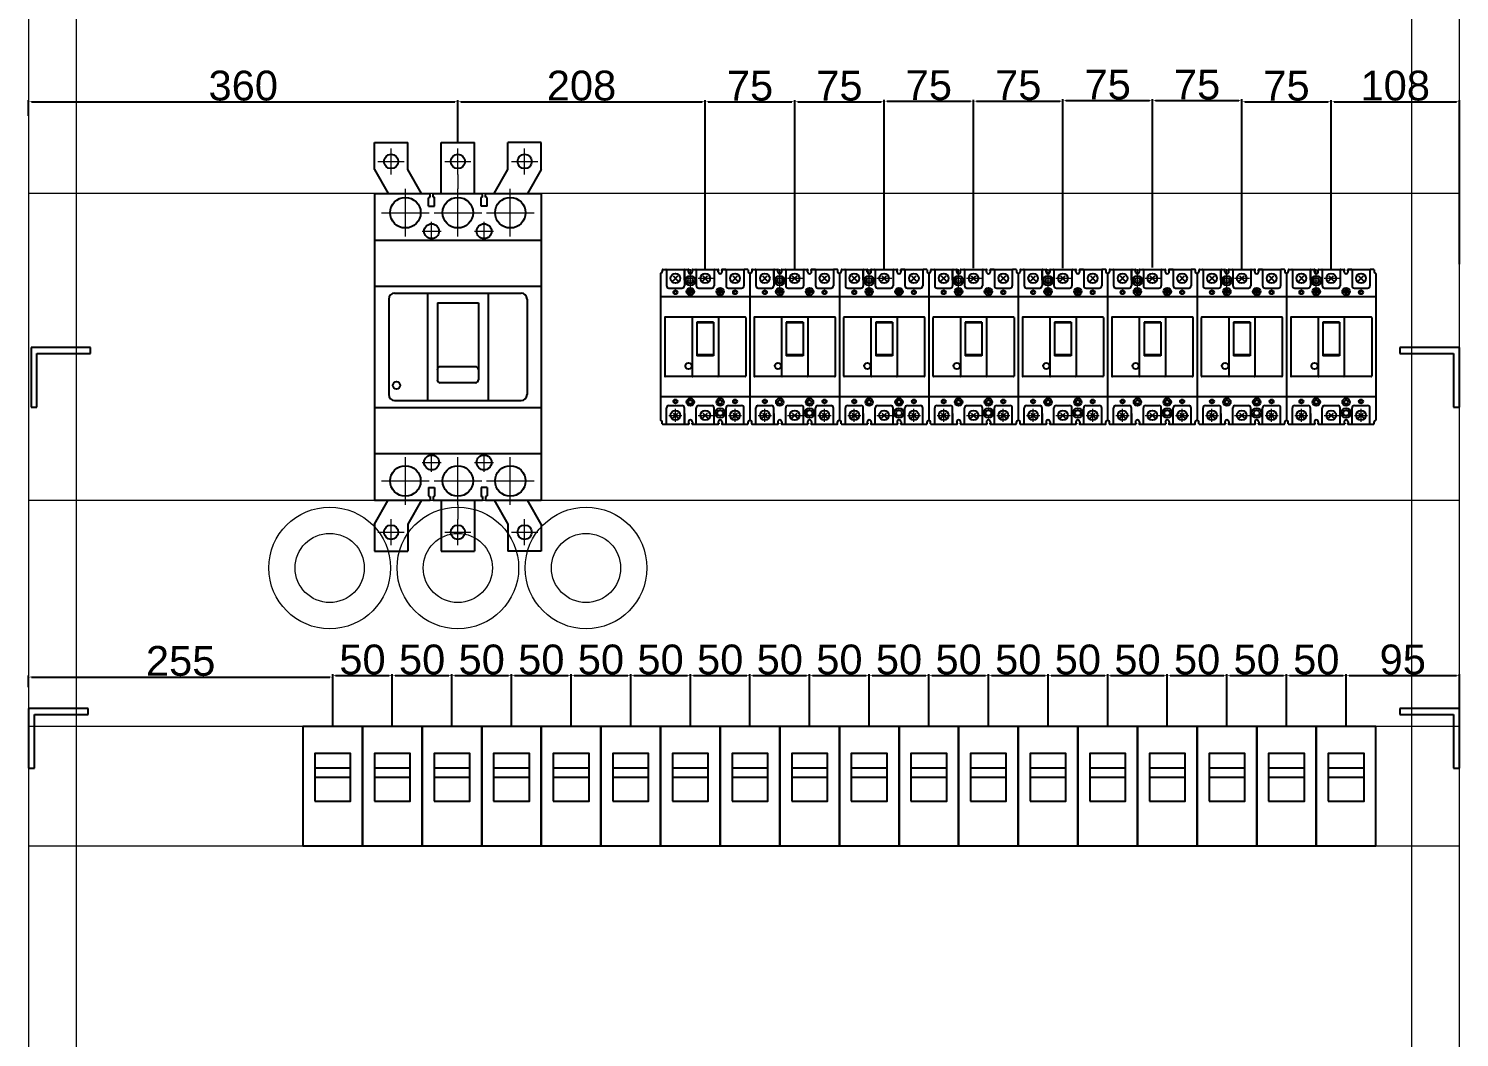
# Model space of a CAD drawing. Header units: millimetres. Extents: x -15161 to 10473752, y -72817 to 33960.
# Drawn here: x 76863 to 78063, y -70476 to -69629 of the extents above; entities that cross this region are included whole.
import ezdxf

# ---------------------------------------------------------------- set-up
doc = ezdxf.new("R2010")
doc.units = ezdxf.units.MM
doc.layers.add('1', color=7, linetype='Continuous', lineweight=9)
doc.styles.get("Standard").update_dxf_attribs({"font": 'arial.ttf'})
doc.dimstyles.new('ISO-25', dxfattribs={"dimtxt": 25, "dimasz": 2.5, "dimexe": 1.25, "dimexo": 0.625, "dimtad": 1, "dimdec": 0, "dimtxsty": 'Standard', "dimcen": 2.5, "dimadec": 0, "dimazin": 0, "dimtfac": 1, "dimtdec": 0, "dimtmove": 0, "dimatfit": 3, "dimfxl": 1, "dimarcsym": 0})

# ---------------------------------------------------------------- blocks, each defined once
blk = doc.blocks.new('3P 300A')
for p, q in [((-70, 43), (-42, 43)), ((-70, 20.2), (-70, 43)), ((-42, 20.2), (-42, 43)), ((-14, 0), (-14, 43)), ((-14, 43), (14, 43)), ((14, 0), (14, 43)), ((70, 43), (42, 43)), ((42, 20.2), (42, 43)), ((70, 20.2), (70, 43)), ((-70, 20.2), (-58.4, 0)), ((-30.4, 0), (-42, 20.2)), ((30.4, 0), (42, 20.2)), ((70, 20.2), (58.4, 0)), ((-70, 0), (-23.2, 0)), ((-70, 0), (-70, -257)), ((-23.2, -3), (-23.2, 0)), ((-20.8, 0), (20.8, 0)), ((-20.8, -3), (-20.8, 0)), ((20.8, -3), (20.8, 0)), ((23.2, 0), (70, 0)), ((23.2, -3), (23.2, 0)), ((70, 0), (70, -257)), ((-24.5, -10.5), (-24.5, -3.5)), ((-24.5, -10.5), (-19.5, -10.5)), ((-24, -3), (-23.2, -3)), ((-20.8, -3), (-20, -3)), ((-19.5, -10.5), (-19.5, -3.5)), ((19.5, -10.5), (19.5, -3.5)), ((24.5, -10.5), (19.5, -10.5)), ((20.8, -3), (20, -3)), ((24, -3), (23.2, -3)), ((24.5, -10.5), (24.5, -3.5)), ((-70, -39), (70, -39)), ((-70, -77.5), (70, -77.5)), ((-53, -83.5), (53, -83.5)), ((-25.5, -83.5), (-25.5, -173.5)), ((25.5, -83.5), (25.5, -173.5)), ((-58, -88.5), (-58, -168.5)), ((-17.2, -91.7), (-17.2, -147.7)), ((-17.2, -91.7), (17.2, -91.7)), ((17.2, -91.7), (17.2, -147.7)), ((58, -88.5), (58, -168.5)), ((-17.2, -147.7), (-17.2, -156.1)), ((14.8, -145.2), (-14.8, -145.2)), ((17.2, -147.7), (17.2, -156.1)), ((14.8, -158.6), (-14.8, -158.6)), ((-70, -179.5), (70, -179.5)), ((-53, -173.5), (53, -173.5)), ((-70, -218), (70, -218)), ((-24.5, -246.5), (-24.5, -253.5)), ((-24.5, -246.5), (-19.5, -246.5)), ((-19.5, -246.5), (-19.5, -253.5)), ((24.5, -246.5), (19.5, -246.5)), ((19.5, -246.5), (19.5, -253.5)), ((24.5, -246.5), (24.5, -253.5)), ((-70, -257), (-23.2, -257)), ((-70, -277.2), (-58.4, -257)), ((-30.4, -257), (-42, -277.2)), ((-24, -254), (-23.2, -254)), ((-23.2, -254), (-23.2, -257)), ((-20.8, -254), (-20, -254)), ((-20.8, -254), (-20.8, -257)), ((-20.8, -257), (20.8, -257)), ((-14, -257), (-14, -300)), ((14, -257), (14, -300)), ((20.8, -254), (20, -254)), ((20.8, -254), (20.8, -257)), ((24, -254), (23.2, -254)), ((23.2, -254), (23.2, -257)), ((23.2, -257), (70, -257)), ((30.4, -257), (42, -277.2)), ((70, -277.2), (58.4, -257)), ((-70, -277.2), (-70, -300)), ((-42, -277.2), (-42, -300)), ((42, -277.2), (42, -300)), ((70, -277.2), (70, -300)), ((-70, -300), (-42, -300)), ((-14, -300), (14, -300)), ((70, -300), (42, -300))]:
    blk.add_line(p, q)
for centre, radius in [((-56, 27), 6), ((0, 27), 6), ((56, 27), 6), ((-44, -16), 12.8), ((0, -16), 12.8), ((44, -16), 12.8), ((-22, -31.5), 6.25), ((22, -31.5), 6.25), ((-51.5, -160.8), 3.1), ((-22, -225.5), 6.25), ((22, -225.5), 6.25), ((-44, -241), 12.8), ((0, -241), 12.8), ((44, -241), 12.8), ((-56, -284), 6), ((0, -284), 6), ((56, -284), 6)]:
    blk.add_circle(centre, radius)
for centre, radius, start, end in [((-24, -3.5), 0.5, 90, 180), ((-20, -3.5), 0.5, 0, 90), ((20, -3.5), 0.5, 90, 180), ((24, -3.5), 0.5, 0, 90), ((-53, -88.5), 5, 90, 180), ((53, -88.5), 5, 0, 90), ((-14.8, -147.7), 2.5, 90, 180), ((14.8, -147.7), 2.5, 0, 90), ((-14.8, -156.1), 2.5, 180, 270), ((14.8, -156.1), 2.5, 270, 0), ((-53, -168.5), 5, 180, 270), ((53, -168.5), 5, 270, 0), ((-24, -253.5), 0.5, 180, 270), ((-20, -253.5), 0.5, 270, 0), ((20, -253.5), 0.5, 180, 270), ((24, -253.5), 0.5, 270, 0)]:
    blk.add_arc(centre, radius, start, end)
at = {"layer": '1'}
for p, q in [((-56, 16), (-56, 38)), ((0, 16), (0, 38)), ((56, 16), (56, 38)), ((-67, 27), (-45, 27)), ((-11, 27), (11, 27)), ((0, 23), (0, 31)), ((45, 27), (67, 27)), ((0, 16), (0, 4)), ((-44, -36), (-44, 4)), ((0, -36), (0, 4)), ((44, -36), (44, 4)), ((-64, -16), (-24, -16)), ((-22, -39.4), (-22, -23.6)), ((-20, -16), (20, -16)), ((22, -39.4), (22, -23.6)), ((24, -16), (64, -16)), ((-29.9, -31.5), (-14.1, -31.5)), ((14.1, -31.5), (29.9, -31.5)), ((-44, -261), (-44, -221)), ((-29.9, -225.5), (-14.1, -225.5)), ((-22, -233.4), (-22, -217.6)), ((0, -261), (0, -221)), ((14.1, -225.5), (29.9, -225.5)), ((22, -233.4), (22, -217.6)), ((44, -261), (44, -221)), ((-64, -241), (-24, -241)), ((-20, -241), (20, -241)), ((24, -241), (64, -241)), ((0, -261), (0, -273)), ((-56, -295), (-56, -273)), ((0, -295), (0, -273)), ((56, -295), (56, -273)), ((-67, -284), (-45, -284)), ((-11, -284), (11, -284)), ((45, -284), (67, -284))]:
    blk.add_line(p, q, dxfattribs=at)
blk = doc.blocks.new('L')
at = {"color": 0, "linetype": 'ByBlock'}
for p, q in [((50, 0), (0, 0)), ((0, 0), (0, -5)), ((5, 0), (0, 0)), ((0, 0), (0, -50)), ((50, -5), (50, 0)), ((5, -5), (50, -5)), ((5, -50), (5, -5)), ((0, -50), (5, -50))]:
    blk.add_line(p, q, dxfattribs=at)
blk = doc.blocks.new('3P100SN')
for p, q in [((-37.8, 3.6), (-37.8, -118.6)), ((-36.3, 7), (-36.3, 5.5)), ((-35.8, 7.5), (-33.3, 7.5)), ((-33.3, 7.5), (-14.5, 7.5)), ((-32.8, 7), (-32.8, -6.2)), ((-27.3, 2), (-23.3, -2)), ((-27.3, -2), (-23.3, 2)), ((-17.8, 7), (-17.8, -6.2)), ((-17.8, -1.5), (-17.8, 7)), ((-17.3, 7.5), (-14.5, 7.5)), ((-14.4, 5.4), (-14.4, 6.4)), ((-14.4, 6.4), (-14, 6.4)), ((-14, 6.4), (-14, 7)), ((-11.5, 6.4), (-11.5, 7)), ((-11.5, 6.4), (-11.1, 6.4)), ((-11.1, 5.4), (-11.1, 6.4)), ((-11, 7.5), (-8.3, 7.5)), ((-11, 7.5), (10.5, 7.5)), ((-7.8, 7), (-7.8, -6.2)), ((-2.3, -2), (1.7, 2)), ((-2.3, 2), (1.7, -2)), ((7.2, 7), (7.2, -6.2)), ((7.7, 7.5), (10.5, 7.5)), ((10.6, 6.4), (11, 6.4)), ((10.6, 5.4), (10.6, 6.4)), ((11, 6.4), (11, 7)), ((13.5, 6.4), (13.5, 7)), ((13.5, 6.4), (13.9, 6.4)), ((13.9, 5.4), (13.9, 6.4)), ((16.7, 7.5), (14, 7.5)), ((14, 7.5), (32.7, 7.5)), ((17.2, 7), (17.2, -6.2)), ((22.7, -2), (26.7, 2)), ((22.7, 2), (26.7, -2)), ((32.2, 7), (32.2, -6.2)), ((35.2, 7.5), (32.7, 7.5)), ((35.7, 7), (35.7, 5.5)), ((37.2, 3.6), (37.2, -118.6)), ((-30.8, -8.2), (-19.8, -8.2)), ((-5.8, -8.2), (5.2, -8.2)), ((19.2, -8.2), (30.2, -8.2)), ((37.2, -15.5), (-37.8, -15.5)), ((-34.3, -33), (-34.3, -82)), ((33.2, -32.5), (-33.8, -32.5)), ((-11.3, -33), (-11.3, -82)), ((10.7, -33), (10.7, -82)), ((33.7, -33), (33.7, -82)), ((-7.3, -36.9), (-7.3, -65)), ((6.7, -36.9), (-7.3, -36.9)), ((6.7, -37.5), (-7.3, -37.5)), ((6.7, -36.9), (6.7, -65)), ((6.7, -64.2), (-7.3, -64.2)), ((6.7, -65), (-7.3, -65)), ((33.2, -82.5), (-33.8, -82.5)), ((37.2, -99.5), (-37.8, -99.5)), ((-30.8, -106.8), (-19.8, -106.8)), ((-5.8, -106.8), (5.2, -106.8)), ((19.2, -106.8), (30.2, -106.8)), ((-32.8, -122), (-32.8, -108.8)), ((-27.3, -113), (-23.3, -117)), ((-27.3, -117), (-23.3, -113)), ((-17.8, -122), (-17.8, -108.8)), ((-17.8, -113.5), (-17.8, -122)), ((-7.8, -122), (-7.8, -108.8)), ((-2.3, -117), (1.7, -113)), ((-2.3, -113), (1.7, -117)), ((7.2, -122), (7.2, -108.8)), ((17.2, -122), (17.2, -108.8)), ((22.7, -113), (26.7, -117)), ((22.7, -117), (26.7, -113)), ((32.2, -122), (32.2, -108.8)), ((-36.3, -122), (-36.3, -120.5)), ((-35.8, -122.5), (-33.3, -122.5)), ((-33.3, -122.5), (-14.5, -122.5)), ((-17.3, -122.5), (-14.5, -122.5)), ((-14.4, -120.4), (-14.4, -121.4)), ((-14.4, -121.4), (-14, -121.4)), ((-14, -121.4), (-14, -122)), ((-11.5, -121.4), (-11.5, -122)), ((-11.5, -121.4), (-11.1, -121.4)), ((-11.1, -120.4), (-11.1, -121.4)), ((-11, -122.5), (-8.3, -122.5)), ((-11, -122.5), (10.5, -122.5)), ((7.7, -122.5), (10.5, -122.5)), ((10.6, -120.4), (10.6, -121.4)), ((10.6, -121.4), (11, -121.4)), ((11, -121.4), (11, -122)), ((13.5, -121.4), (13.9, -121.4)), ((13.5, -121.4), (13.5, -122)), ((13.9, -120.4), (13.9, -121.4)), ((14, -122.5), (16.7, -122.5)), ((14, -122.5), (32.2, -122.5)), ((32.7, -122.5), (35.2, -122.5)), ((35.7, -122), (35.7, -120.5))]:
    blk.add_line(p, q)
for centre, radius in [((-25.3, 0), 4.06), ((-12.8, -2), 4), ((-12.8, -2), 2.4), ((-0.3, 0), 4.06), ((24.7, 0), 4.06), ((-25.3, -11.7), 1.7), ((-25.3, -11.7), 1.2), ((-12.8, -11.2), 3.15), ((-12.8, -11.2), 1.6), ((12.2, -11.2), 3.15), ((12.2, -11.2), 1.6), ((24.7, -11.7), 1.7), ((24.7, -11.7), 1.2), ((-14.3, -73.5), 2.65), ((-25.3, -103.3), 1.7), ((-25.3, -103.3), 1.2), ((-12.8, -103.8), 3.15), ((-12.8, -103.8), 1.6), ((12.2, -103.8), 3.15), ((12.2, -103.8), 1.6), ((24.7, -103.3), 1.7), ((24.7, -103.3), 1.2), ((-25.3, -115), 4.06), ((-0.3, -115), 4.06), ((12.2, -113), 4), ((12.2, -113), 2.4), ((24.7, -115), 4.06)]:
    blk.add_circle(centre, radius)
for centre, radius, start, end in [((-37.3, 3.6), 0.5, 104.4775, 180), ((-37.8, 5.5), 1.5, 284.4775, 0), ((-35.8, 7), 0.5, 90, 180), ((-33.3, 7), 0.5, 0, 90), ((-17.3, 7), 0.5, 90, 180), ((-14.5, 7), 0.5, 0, 90), ((-12.8, 5.4), 1.65, 180, 0), ((-11, 7), 0.5, 90, 180), ((-8.3, 7), 0.5, 0, 90), ((7.7, 7), 0.5, 90, 180), ((10.5, 7), 0.5, 0, 90), ((12.2, 5.4), 1.65, 180, 0), ((14, 7), 0.5, 90, 180), ((16.7, 7), 0.5, 0, 90), ((32.7, 7), 0.5, 90, 180), ((35.2, 7), 0.5, 0, 90), ((37.2, 5.5), 1.5, 180, 255.5225), ((36.7, 3.6), 0.5, 0, 75.5225), ((-30.8, -6.2), 2, 180, 270), ((-19.8, -6.2), 2, 270, 0), ((-5.8, -6.2), 2, 180, 270), ((5.2, -6.2), 2, 270, 0), ((19.2, -6.2), 2, 180, 270), ((30.2, -6.2), 2, 270, 0), ((-33.8, -33), 0.5, 90, 180), ((-10.8, -33), 0.5, 90, 180), ((10.2, -33), 0.5, 0, 90), ((33.2, -33), 0.5, 0, 90), ((-33.8, -82), 0.5, 180, 270), ((-10.8, -82), 0.5, 180, 270), ((10.2, -82), 0.5, 270, 0), ((33.2, -82), 0.5, 270, 0), ((-30.8, -108.8), 2, 90, 180), ((-19.8, -108.8), 2, 0, 90), ((-5.8, -108.8), 2, 90, 180), ((5.2, -108.8), 2, 0, 90), ((19.2, -108.8), 2, 90, 180), ((30.2, -108.8), 2, 0, 90), ((-37.3, -118.6), 0.5, 180, 255.5225), ((-37.8, -120.5), 1.5, 0, 75.5225), ((-12.8, -120.4), 1.65, 0, 180), ((12.2, -120.4), 1.65, 0, 180), ((37.2, -120.5), 1.5, 104.4775, 180), ((36.7, -118.6), 0.5, 284.4775, 0), ((-35.8, -122), 0.5, 180, 270), ((-33.3, -122), 0.5, 270, 0), ((-17.3, -122), 0.5, 180, 270), ((-14.5, -122), 0.5, 270, 0), ((-11, -122), 0.5, 180, 270), ((-8.3, -122), 0.5, 270, 0), ((7.7, -122), 0.5, 180, 270), ((10.5, -122), 0.5, 270, 0), ((14, -122), 0.5, 180, 270), ((16.7, -122), 0.5, 270, 0), ((32.7, -122), 0.5, 180, 270), ((35.2, -122), 0.5, 270, 0)]:
    blk.add_arc(centre, radius, start, end)
at = {"layer": '1'}
for p, q in [((-12.8, -15.1), (-12.8, 7.7)), ((-6.3, 0), (6.3, 0)), ((-16.8, -2), (-8.8, -2)), ((-16.8, -11.2), (-8.8, -11.2)), ((8.2, -11.2), (16.2, -11.2)), ((-30.8, -115), (-19.8, -115)), ((-25.3, -120.5), (-25.3, -109.5)), ((-6.3, -115), (6.3, -115)), ((19.2, -115), (30.2, -115)), ((24.7, -120.5), (24.7, -109.5))]:
    blk.add_line(p, q, dxfattribs=at)
blk = doc.blocks.new('BH2P')
at = {"color": 0, "linetype": 'ByBlock'}
for points in [[(-25, -100), (25, -100), (25, 0), (-25, 0)], [(-15, -62.5), (15, -62.5), (15, -22.5), (-15, -22.5)], [(-15, -42.5), (15, -42.5), (15, -35), (-15, -35)]]:
    blk.add_lwpolyline(points, close=True, dxfattribs=at)
blk = doc.blocks.new('*D1051')
at = {"color": 0, "linetype": 'ByBlock', "lineweight": -2, "transparency": 16777216}
for p, q in [((76862.7, -69702.7), (76862.7, -69689.6)), ((76865.2, -69690.8), (77220.2, -69690.8)), ((77222.7, -69724.3), (77222.7, -69689.6))]:
    blk.add_line(p, q, dxfattribs=at)
at = {"color": 0, "linetype": 'ByBlock', "transparency": 16777216}
for points in [[(76865.2, -69690.4), (76865.2, -69691.2), (76862.7, -69690.8)], [(77220.2, -69690.4), (77220.2, -69691.2), (77222.7, -69690.8)]]:
    blk.add_solid(points, dxfattribs=at)
at = {"layer": 'Defpoints', "color": 0, "linetype": 'ByBlock', "transparency": 16777216}
for p in [(77222.7, -69690.8), (76862.7, -69703.3), (77222.7, -69724.9)]:
    blk.add_point(p, dxfattribs=at)
at = {"color": 0, "linetype": 'ByBlock', "lineweight": 9, "transparency": 16777216, "insert": (77042.7, -69677.4), "char_height": 25, "attachment_point": 5}
blk.add_mtext('360', dxfattribs=at)
blk = doc.blocks.new('*D1052')
at = {"color": 0, "linetype": 'ByBlock', "lineweight": -2, "transparency": 16777216}
for p, q in [((77222.7, -69724.3), (77222.7, -69689.6)), ((77225.2, -69690.8), (77427.7, -69690.8)), ((77430.2, -69830.8), (77430.2, -69689.6))]:
    blk.add_line(p, q, dxfattribs=at)
at = {"color": 0, "linetype": 'ByBlock', "transparency": 16777216}
for points in [[(77225.2, -69690.4), (77225.2, -69691.2), (77222.7, -69690.8)], [(77427.7, -69690.4), (77427.7, -69691.2), (77430.2, -69690.8)]]:
    blk.add_solid(points, dxfattribs=at)
at = {"layer": 'Defpoints', "color": 0, "linetype": 'ByBlock', "transparency": 16777216}
for p in [(77430.2, -69690.8), (77222.7, -69724.9), (77430.2, -69831.4)]:
    blk.add_point(p, dxfattribs=at)
at = {"color": 0, "linetype": 'ByBlock', "lineweight": 9, "transparency": 16777216, "insert": (77326.4, -69677.4), "char_height": 25, "attachment_point": 5}
blk.add_mtext('208', dxfattribs=at)
blk = doc.blocks.new('*D1053')
at = {"color": 0, "linetype": 'ByBlock', "lineweight": -2, "transparency": 16777216}
for p, q in [((77430.2, -69830.8), (77430.2, -69689.6)), ((77432.7, -69690.8), (77502.7, -69690.8)), ((77505.2, -69830.8), (77505.2, -69689.6))]:
    blk.add_line(p, q, dxfattribs=at)
at = {"color": 0, "linetype": 'ByBlock', "transparency": 16777216}
for points in [[(77432.7, -69690.4), (77432.7, -69691.2), (77430.2, -69690.8)], [(77502.7, -69690.4), (77502.7, -69691.2), (77505.2, -69690.8)]]:
    blk.add_solid(points, dxfattribs=at)
at = {"layer": 'Defpoints', "color": 0, "linetype": 'ByBlock', "transparency": 16777216}
for p in [(77505.2, -69690.8), (77430.2, -69831.4), (77505.2, -69831.4)]:
    blk.add_point(p, dxfattribs=at)
at = {"color": 0, "linetype": 'ByBlock', "lineweight": 9, "transparency": 16777216, "insert": (77467.7, -69677.5), "char_height": 25, "attachment_point": 5}
blk.add_mtext('75', dxfattribs=at)
blk = doc.blocks.new('*D1054')
at = {"color": 0, "linetype": 'ByBlock', "lineweight": -2, "transparency": 16777216}
for p, q in [((77505.2, -69795.2), (77505.2, -69689.6)), ((77507.7, -69690.8), (77577.7, -69690.8)), ((77580.2, -69830.8), (77580.2, -69689.6))]:
    blk.add_line(p, q, dxfattribs=at)
at = {"color": 0, "linetype": 'ByBlock', "transparency": 16777216}
for points in [[(77507.7, -69690.4), (77507.7, -69691.2), (77505.2, -69690.8)], [(77577.7, -69690.4), (77577.7, -69691.2), (77580.2, -69690.8)]]:
    blk.add_solid(points, dxfattribs=at)
at = {"layer": 'Defpoints', "color": 0, "linetype": 'ByBlock', "transparency": 16777216}
for p in [(77580.2, -69690.8), (77505.2, -69795.8), (77580.2, -69831.4)]:
    blk.add_point(p, dxfattribs=at)
at = {"color": 0, "linetype": 'ByBlock', "lineweight": 9, "transparency": 16777216, "insert": (77542.7, -69677.5), "char_height": 25, "attachment_point": 5}
blk.add_mtext('75', dxfattribs=at)
blk = doc.blocks.new('*D969')
at = {"color": 0, "linetype": 'ByBlock', "lineweight": -2, "transparency": 16777216}
for p, q in [((77580.2, -69830.3), (77580.2, -69689.1)), ((77582.7, -69690.3), (77652.7, -69690.3)), ((77655.2, -69830.3), (77655.2, -69689.1))]:
    blk.add_line(p, q, dxfattribs=at)
at = {"color": 0, "linetype": 'ByBlock', "transparency": 16777216}
for points in [[(77582.7, -69689.9), (77582.7, -69690.7), (77580.2, -69690.3)], [(77652.7, -69689.9), (77652.7, -69690.7), (77655.2, -69690.3)]]:
    blk.add_solid(points, dxfattribs=at)
at = {"layer": 'Defpoints', "color": 0, "linetype": 'ByBlock', "transparency": 16777216}
for p in [(77655.2, -69690.3), (77580.2, -69830.9), (77655.2, -69830.9)]:
    blk.add_point(p, dxfattribs=at)
at = {"color": 0, "linetype": 'ByBlock', "lineweight": 9, "transparency": 16777216, "insert": (77617.7, -69677), "char_height": 25, "attachment_point": 5}
blk.add_mtext('75', dxfattribs=at)
blk = doc.blocks.new('*D970')
at = {"color": 0, "linetype": 'ByBlock', "lineweight": -2, "transparency": 16777216}
for p, q in [((77655.2, -69794.7), (77655.2, -69689.1)), ((77657.7, -69690.3), (77727.7, -69690.3)), ((77730.2, -69830.3), (77730.2, -69689.1))]:
    blk.add_line(p, q, dxfattribs=at)
at = {"color": 0, "linetype": 'ByBlock', "transparency": 16777216}
for points in [[(77657.7, -69689.9), (77657.7, -69690.7), (77655.2, -69690.3)], [(77727.7, -69689.9), (77727.7, -69690.7), (77730.2, -69690.3)]]:
    blk.add_solid(points, dxfattribs=at)
at = {"layer": 'Defpoints', "color": 0, "linetype": 'ByBlock', "transparency": 16777216}
for p in [(77730.2, -69690.3), (77655.2, -69795.3), (77730.2, -69830.9)]:
    blk.add_point(p, dxfattribs=at)
at = {"color": 0, "linetype": 'ByBlock', "lineweight": 9, "transparency": 16777216, "insert": (77692.7, -69677), "char_height": 25, "attachment_point": 5}
blk.add_mtext('75', dxfattribs=at)
blk = doc.blocks.new('*D971')
at = {"color": 0, "linetype": 'ByBlock', "lineweight": -2, "transparency": 16777216}
for p, q in [((77730.2, -69829.8), (77730.2, -69688.6)), ((77732.7, -69689.8), (77802.7, -69689.8)), ((77805.2, -69829.8), (77805.2, -69688.6))]:
    blk.add_line(p, q, dxfattribs=at)
at = {"color": 0, "linetype": 'ByBlock', "transparency": 16777216}
for points in [[(77732.7, -69689.4), (77732.7, -69690.2), (77730.2, -69689.8)], [(77802.7, -69689.4), (77802.7, -69690.2), (77805.2, -69689.8)]]:
    blk.add_solid(points, dxfattribs=at)
at = {"layer": 'Defpoints', "color": 0, "linetype": 'ByBlock', "transparency": 16777216}
for p in [(77805.2, -69689.8), (77730.2, -69830.4), (77805.2, -69830.4)]:
    blk.add_point(p, dxfattribs=at)
at = {"color": 0, "linetype": 'ByBlock', "lineweight": 9, "transparency": 16777216, "insert": (77767.7, -69676.5), "char_height": 25, "attachment_point": 5}
blk.add_mtext('75', dxfattribs=at)
blk = doc.blocks.new('*D972')
at = {"color": 0, "linetype": 'ByBlock', "lineweight": -2, "transparency": 16777216}
for p, q in [((77805.2, -69794.2), (77805.2, -69688.6)), ((77807.7, -69689.8), (77877.7, -69689.8)), ((77880.2, -69829.8), (77880.2, -69688.6))]:
    blk.add_line(p, q, dxfattribs=at)
at = {"color": 0, "linetype": 'ByBlock', "transparency": 16777216}
for points in [[(77807.7, -69689.4), (77807.7, -69690.2), (77805.2, -69689.8)], [(77877.7, -69689.4), (77877.7, -69690.2), (77880.2, -69689.8)]]:
    blk.add_solid(points, dxfattribs=at)
at = {"layer": 'Defpoints', "color": 0, "linetype": 'ByBlock', "transparency": 16777216}
for p in [(77880.2, -69689.8), (77805.2, -69794.8), (77880.2, -69830.4)]:
    blk.add_point(p, dxfattribs=at)
at = {"color": 0, "linetype": 'ByBlock', "lineweight": 9, "transparency": 16777216, "insert": (77842.7, -69676.5), "char_height": 25, "attachment_point": 5}
blk.add_mtext('75', dxfattribs=at)
blk = doc.blocks.new('*D973')
at = {"color": 0, "linetype": 'ByBlock', "lineweight": -2, "transparency": 16777216}
for p, q in [((77880.2, -69830.8), (77880.2, -69689.6)), ((77882.7, -69690.8), (77952.7, -69690.8)), ((77955.2, -69830.8), (77955.2, -69689.6))]:
    blk.add_line(p, q, dxfattribs=at)
at = {"color": 0, "linetype": 'ByBlock', "transparency": 16777216}
for points in [[(77882.7, -69690.4), (77882.7, -69691.2), (77880.2, -69690.8)], [(77952.7, -69690.4), (77952.7, -69691.2), (77955.2, -69690.8)]]:
    blk.add_solid(points, dxfattribs=at)
at = {"layer": 'Defpoints', "color": 0, "linetype": 'ByBlock', "transparency": 16777216}
for p in [(77955.2, -69690.8), (77880.2, -69831.4), (77955.2, -69831.4)]:
    blk.add_point(p, dxfattribs=at)
at = {"color": 0, "linetype": 'ByBlock', "lineweight": 9, "transparency": 16777216, "insert": (77917.7, -69677.5), "char_height": 25, "attachment_point": 5}
blk.add_mtext('75', dxfattribs=at)
blk = doc.blocks.new('*D974')
at = {"color": 0, "linetype": 'ByBlock', "lineweight": -2, "transparency": 16777216}
for p, q in [((77955.2, -69795.2), (77955.2, -69689.6)), ((77957.7, -69690.8), (78060.2, -69690.8)), ((78062.7, -69826.9), (78062.7, -69689.6))]:
    blk.add_line(p, q, dxfattribs=at)
at = {"color": 0, "linetype": 'ByBlock', "transparency": 16777216}
for points in [[(77957.7, -69690.4), (77957.7, -69691.2), (77955.2, -69690.8)], [(78060.2, -69690.4), (78060.2, -69691.2), (78062.7, -69690.8)]]:
    blk.add_solid(points, dxfattribs=at)
at = {"layer": 'Defpoints', "color": 0, "linetype": 'ByBlock', "transparency": 16777216}
for p in [(78062.7, -69690.8), (77955.2, -69795.8), (78062.7, -69827.5)]:
    blk.add_point(p, dxfattribs=at)
at = {"color": 0, "linetype": 'ByBlock', "lineweight": 9, "transparency": 16777216, "insert": (78008.9, -69677.4), "char_height": 25, "attachment_point": 5}
blk.add_mtext('108', dxfattribs=at)
blk = doc.blocks.new('*D1055')
at = {"color": 0, "linetype": 'ByBlock', "lineweight": -2, "transparency": 16777216}
for p, q in [((76862.7, -70181.9), (76862.7, -70172.2)), ((76865.2, -70173.4), (77115.2, -70173.4)), ((77117.7, -70214.3), (77117.7, -70172.2))]:
    blk.add_line(p, q, dxfattribs=at)
at = {"color": 0, "linetype": 'ByBlock', "transparency": 16777216}
for points in [[(76865.2, -70173), (76865.2, -70173.8), (76862.7, -70173.4)], [(77115.2, -70173), (77115.2, -70173.8), (77117.7, -70173.4)]]:
    blk.add_solid(points, dxfattribs=at)
at = {"layer": 'Defpoints', "color": 0, "linetype": 'ByBlock', "transparency": 16777216}
for p in [(77117.7, -70173.4), (76862.7, -70182.5), (77117.7, -70214.9)]:
    blk.add_point(p, dxfattribs=at)
at = {"color": 0, "linetype": 'ByBlock', "lineweight": 9, "transparency": 16777216, "insert": (76990.2, -70160), "char_height": 25, "attachment_point": 5}
blk.add_mtext('255', dxfattribs=at)
blk = doc.blocks.new('*D1056')
at = {"color": 0, "linetype": 'ByBlock', "lineweight": -2, "transparency": 16777216}
for p, q in [((77117.7, -70214.3), (77117.7, -70170.9)), ((77120.2, -70172.2), (77165.2, -70172.2)), ((77167.7, -70214.3), (77167.7, -70170.9))]:
    blk.add_line(p, q, dxfattribs=at)
at = {"color": 0, "linetype": 'ByBlock', "transparency": 16777216}
for points in [[(77120.2, -70171.8), (77120.2, -70172.6), (77117.7, -70172.2)], [(77165.2, -70171.8), (77165.2, -70172.6), (77167.7, -70172.2)]]:
    blk.add_solid(points, dxfattribs=at)
at = {"layer": 'Defpoints', "color": 0, "linetype": 'ByBlock', "transparency": 16777216}
for p in [(77167.7, -70172.2), (77117.7, -70214.9), (77167.7, -70214.9)]:
    blk.add_point(p, dxfattribs=at)
at = {"color": 0, "linetype": 'ByBlock', "lineweight": 9, "transparency": 16777216, "insert": (77142.7, -70158.8), "char_height": 25, "attachment_point": 5}
blk.add_mtext('50', dxfattribs=at)
blk = doc.blocks.new('*D1057')
at = {"color": 0, "linetype": 'ByBlock', "lineweight": -2, "transparency": 16777216}
for p, q in [((77167.7, -70192), (77167.7, -70170.9)), ((77170.2, -70172.2), (77215.2, -70172.2)), ((77217.7, -70214.3), (77217.7, -70170.9))]:
    blk.add_line(p, q, dxfattribs=at)
at = {"color": 0, "linetype": 'ByBlock', "transparency": 16777216}
for points in [[(77170.2, -70171.8), (77170.2, -70172.6), (77167.7, -70172.2)], [(77215.2, -70171.8), (77215.2, -70172.6), (77217.7, -70172.2)]]:
    blk.add_solid(points, dxfattribs=at)
at = {"layer": 'Defpoints', "color": 0, "linetype": 'ByBlock', "transparency": 16777216}
for p in [(77217.7, -70172.2), (77167.7, -70192.6), (77217.7, -70214.9)]:
    blk.add_point(p, dxfattribs=at)
at = {"color": 0, "linetype": 'ByBlock', "lineweight": 9, "transparency": 16777216, "insert": (77192.7, -70158.8), "char_height": 25, "attachment_point": 5}
blk.add_mtext('50', dxfattribs=at)
blk = doc.blocks.new('*D1058')
at = {"color": 0, "linetype": 'ByBlock', "lineweight": -2, "transparency": 16777216}
for p, q in [((77217.7, -70192), (77217.7, -70170.9)), ((77220.2, -70172.2), (77265.2, -70172.2)), ((77267.7, -70214.3), (77267.7, -70170.9))]:
    blk.add_line(p, q, dxfattribs=at)
at = {"color": 0, "linetype": 'ByBlock', "transparency": 16777216}
for points in [[(77220.2, -70171.8), (77220.2, -70172.6), (77217.7, -70172.2)], [(77265.2, -70171.8), (77265.2, -70172.6), (77267.7, -70172.2)]]:
    blk.add_solid(points, dxfattribs=at)
at = {"layer": 'Defpoints', "color": 0, "linetype": 'ByBlock', "transparency": 16777216}
for p in [(77267.7, -70172.2), (77217.7, -70192.6), (77267.7, -70214.9)]:
    blk.add_point(p, dxfattribs=at)
at = {"color": 0, "linetype": 'ByBlock', "lineweight": 9, "transparency": 16777216, "insert": (77242.7, -70158.8), "char_height": 25, "attachment_point": 5}
blk.add_mtext('50', dxfattribs=at)
blk = doc.blocks.new('*D975')
at = {"color": 0, "linetype": 'ByBlock', "lineweight": -2, "transparency": 16777216}
for p, q in [((77267.7, -70214.3), (77267.7, -70170.9)), ((77270.2, -70172.2), (77315.2, -70172.2)), ((77317.7, -70214.3), (77317.7, -70170.9))]:
    blk.add_line(p, q, dxfattribs=at)
at = {"color": 0, "linetype": 'ByBlock', "transparency": 16777216}
for points in [[(77270.2, -70171.8), (77270.2, -70172.6), (77267.7, -70172.2)], [(77315.2, -70171.8), (77315.2, -70172.6), (77317.7, -70172.2)]]:
    blk.add_solid(points, dxfattribs=at)
at = {"layer": 'Defpoints', "color": 0, "linetype": 'ByBlock', "transparency": 16777216}
for p in [(77317.7, -70172.2), (77267.7, -70214.9), (77317.7, -70214.9)]:
    blk.add_point(p, dxfattribs=at)
at = {"color": 0, "linetype": 'ByBlock', "lineweight": 9, "transparency": 16777216, "insert": (77292.7, -70158.8), "char_height": 25, "attachment_point": 5}
blk.add_mtext('50', dxfattribs=at)
blk = doc.blocks.new('*D976')
at = {"color": 0, "linetype": 'ByBlock', "lineweight": -2, "transparency": 16777216}
for p, q in [((77317.7, -70192), (77317.7, -70170.9)), ((77320.2, -70172.2), (77365.2, -70172.2)), ((77367.7, -70214.3), (77367.7, -70170.9))]:
    blk.add_line(p, q, dxfattribs=at)
at = {"color": 0, "linetype": 'ByBlock', "transparency": 16777216}
for points in [[(77320.2, -70171.8), (77320.2, -70172.6), (77317.7, -70172.2)], [(77365.2, -70171.8), (77365.2, -70172.6), (77367.7, -70172.2)]]:
    blk.add_solid(points, dxfattribs=at)
at = {"layer": 'Defpoints', "color": 0, "linetype": 'ByBlock', "transparency": 16777216}
for p in [(77367.7, -70172.2), (77317.7, -70192.6), (77367.7, -70214.9)]:
    blk.add_point(p, dxfattribs=at)
at = {"color": 0, "linetype": 'ByBlock', "lineweight": 9, "transparency": 16777216, "insert": (77342.7, -70158.8), "char_height": 25, "attachment_point": 5}
blk.add_mtext('50', dxfattribs=at)
blk = doc.blocks.new('*D977')
at = {"color": 0, "linetype": 'ByBlock', "lineweight": -2, "transparency": 16777216}
for p, q in [((77367.7, -70192), (77367.7, -70170.9)), ((77370.2, -70172.2), (77415.2, -70172.2)), ((77417.7, -70214.3), (77417.7, -70170.9))]:
    blk.add_line(p, q, dxfattribs=at)
at = {"color": 0, "linetype": 'ByBlock', "transparency": 16777216}
for points in [[(77370.2, -70171.8), (77370.2, -70172.6), (77367.7, -70172.2)], [(77415.2, -70171.8), (77415.2, -70172.6), (77417.7, -70172.2)]]:
    blk.add_solid(points, dxfattribs=at)
at = {"layer": 'Defpoints', "color": 0, "linetype": 'ByBlock', "transparency": 16777216}
for p in [(77417.7, -70172.2), (77367.7, -70192.6), (77417.7, -70214.9)]:
    blk.add_point(p, dxfattribs=at)
at = {"color": 0, "linetype": 'ByBlock', "lineweight": 9, "transparency": 16777216, "insert": (77392.7, -70158.8), "char_height": 25, "attachment_point": 5}
blk.add_mtext('50', dxfattribs=at)
blk = doc.blocks.new('*D978')
at = {"color": 0, "linetype": 'ByBlock', "lineweight": -2, "transparency": 16777216}
for p, q in [((77417.7, -70214.3), (77417.7, -70170.9)), ((77420.2, -70172.2), (77465.2, -70172.2)), ((77467.7, -70214.3), (77467.7, -70170.9))]:
    blk.add_line(p, q, dxfattribs=at)
at = {"color": 0, "linetype": 'ByBlock', "transparency": 16777216}
for points in [[(77420.2, -70171.8), (77420.2, -70172.6), (77417.7, -70172.2)], [(77465.2, -70171.8), (77465.2, -70172.6), (77467.7, -70172.2)]]:
    blk.add_solid(points, dxfattribs=at)
at = {"layer": 'Defpoints', "color": 0, "linetype": 'ByBlock', "transparency": 16777216}
for p in [(77467.7, -70172.2), (77417.7, -70214.9), (77467.7, -70214.9)]:
    blk.add_point(p, dxfattribs=at)
at = {"color": 0, "linetype": 'ByBlock', "lineweight": 9, "transparency": 16777216, "insert": (77442.7, -70158.8), "char_height": 25, "attachment_point": 5}
blk.add_mtext('50', dxfattribs=at)
blk = doc.blocks.new('*D979')
at = {"color": 0, "linetype": 'ByBlock', "lineweight": -2, "transparency": 16777216}
for p, q in [((77467.7, -70192), (77467.7, -70170.9)), ((77470.2, -70172.2), (77515.2, -70172.2)), ((77517.7, -70214.3), (77517.7, -70170.9))]:
    blk.add_line(p, q, dxfattribs=at)
at = {"color": 0, "linetype": 'ByBlock', "transparency": 16777216}
for points in [[(77470.2, -70171.8), (77470.2, -70172.6), (77467.7, -70172.2)], [(77515.2, -70171.8), (77515.2, -70172.6), (77517.7, -70172.2)]]:
    blk.add_solid(points, dxfattribs=at)
at = {"layer": 'Defpoints', "color": 0, "linetype": 'ByBlock', "transparency": 16777216}
for p in [(77517.7, -70172.2), (77467.7, -70192.6), (77517.7, -70214.9)]:
    blk.add_point(p, dxfattribs=at)
at = {"color": 0, "linetype": 'ByBlock', "lineweight": 9, "transparency": 16777216, "insert": (77492.7, -70158.8), "char_height": 25, "attachment_point": 5}
blk.add_mtext('50', dxfattribs=at)
blk = doc.blocks.new('*D980')
at = {"color": 0, "linetype": 'ByBlock', "lineweight": -2, "transparency": 16777216}
for p, q in [((77517.7, -70192), (77517.7, -70170.9)), ((77520.2, -70172.2), (77565.2, -70172.2)), ((77567.7, -70214.3), (77567.7, -70170.9))]:
    blk.add_line(p, q, dxfattribs=at)
at = {"color": 0, "linetype": 'ByBlock', "transparency": 16777216}
for points in [[(77520.2, -70171.8), (77520.2, -70172.6), (77517.7, -70172.2)], [(77565.2, -70171.8), (77565.2, -70172.6), (77567.7, -70172.2)]]:
    blk.add_solid(points, dxfattribs=at)
at = {"layer": 'Defpoints', "color": 0, "linetype": 'ByBlock', "transparency": 16777216}
for p in [(77567.7, -70172.2), (77517.7, -70192.6), (77567.7, -70214.9)]:
    blk.add_point(p, dxfattribs=at)
at = {"color": 0, "linetype": 'ByBlock', "lineweight": 9, "transparency": 16777216, "insert": (77542.7, -70158.8), "char_height": 25, "attachment_point": 5}
blk.add_mtext('50', dxfattribs=at)
blk = doc.blocks.new('*D981')
at = {"color": 0, "linetype": 'ByBlock', "lineweight": -2, "transparency": 16777216}
for p, q in [((77567.7, -70214.3), (77567.7, -70170.9)), ((77570.2, -70172.2), (77615.2, -70172.2)), ((77617.7, -70214.3), (77617.7, -70170.9))]:
    blk.add_line(p, q, dxfattribs=at)
at = {"color": 0, "linetype": 'ByBlock', "transparency": 16777216}
for points in [[(77570.2, -70171.8), (77570.2, -70172.6), (77567.7, -70172.2)], [(77615.2, -70171.8), (77615.2, -70172.6), (77617.7, -70172.2)]]:
    blk.add_solid(points, dxfattribs=at)
at = {"layer": 'Defpoints', "color": 0, "linetype": 'ByBlock', "transparency": 16777216}
for p in [(77617.7, -70172.2), (77567.7, -70214.9), (77617.7, -70214.9)]:
    blk.add_point(p, dxfattribs=at)
at = {"color": 0, "linetype": 'ByBlock', "lineweight": 9, "transparency": 16777216, "insert": (77592.7, -70158.8), "char_height": 25, "attachment_point": 5}
blk.add_mtext('50', dxfattribs=at)
blk = doc.blocks.new('*D982')
at = {"color": 0, "linetype": 'ByBlock', "lineweight": -2, "transparency": 16777216}
for p, q in [((77617.7, -70192), (77617.7, -70170.9)), ((77620.2, -70172.2), (77665.2, -70172.2)), ((77667.7, -70214.3), (77667.7, -70170.9))]:
    blk.add_line(p, q, dxfattribs=at)
at = {"color": 0, "linetype": 'ByBlock', "transparency": 16777216}
for points in [[(77620.2, -70171.8), (77620.2, -70172.6), (77617.7, -70172.2)], [(77665.2, -70171.8), (77665.2, -70172.6), (77667.7, -70172.2)]]:
    blk.add_solid(points, dxfattribs=at)
at = {"layer": 'Defpoints', "color": 0, "linetype": 'ByBlock', "transparency": 16777216}
for p in [(77667.7, -70172.2), (77617.7, -70192.6), (77667.7, -70214.9)]:
    blk.add_point(p, dxfattribs=at)
at = {"color": 0, "linetype": 'ByBlock', "lineweight": 9, "transparency": 16777216, "insert": (77642.7, -70158.8), "char_height": 25, "attachment_point": 5}
blk.add_mtext('50', dxfattribs=at)
blk = doc.blocks.new('*D983')
at = {"color": 0, "linetype": 'ByBlock', "lineweight": -2, "transparency": 16777216}
for p, q in [((77667.7, -70192), (77667.7, -70170.9)), ((77670.2, -70172.2), (77715.2, -70172.2)), ((77717.7, -70214.3), (77717.7, -70170.9))]:
    blk.add_line(p, q, dxfattribs=at)
at = {"color": 0, "linetype": 'ByBlock', "transparency": 16777216}
for points in [[(77670.2, -70171.8), (77670.2, -70172.6), (77667.7, -70172.2)], [(77715.2, -70171.8), (77715.2, -70172.6), (77717.7, -70172.2)]]:
    blk.add_solid(points, dxfattribs=at)
at = {"layer": 'Defpoints', "color": 0, "linetype": 'ByBlock', "transparency": 16777216}
for p in [(77717.7, -70172.2), (77667.7, -70192.6), (77717.7, -70214.9)]:
    blk.add_point(p, dxfattribs=at)
at = {"color": 0, "linetype": 'ByBlock', "lineweight": 9, "transparency": 16777216, "insert": (77692.7, -70158.8), "char_height": 25, "attachment_point": 5}
blk.add_mtext('50', dxfattribs=at)
blk = doc.blocks.new('*D984')
at = {"color": 0, "linetype": 'ByBlock', "lineweight": -2, "transparency": 16777216}
for p, q in [((77717.7, -70214.3), (77717.7, -70170.9)), ((77720.2, -70172.2), (77765.2, -70172.2)), ((77767.7, -70214.3), (77767.7, -70170.9))]:
    blk.add_line(p, q, dxfattribs=at)
at = {"color": 0, "linetype": 'ByBlock', "transparency": 16777216}
for points in [[(77720.2, -70171.8), (77720.2, -70172.6), (77717.7, -70172.2)], [(77765.2, -70171.8), (77765.2, -70172.6), (77767.7, -70172.2)]]:
    blk.add_solid(points, dxfattribs=at)
at = {"layer": 'Defpoints', "color": 0, "linetype": 'ByBlock', "transparency": 16777216}
for p in [(77767.7, -70172.2), (77717.7, -70214.9), (77767.7, -70214.9)]:
    blk.add_point(p, dxfattribs=at)
at = {"color": 0, "linetype": 'ByBlock', "lineweight": 9, "transparency": 16777216, "insert": (77742.7, -70158.8), "char_height": 25, "attachment_point": 5}
blk.add_mtext('50', dxfattribs=at)
blk = doc.blocks.new('*D985')
at = {"color": 0, "linetype": 'ByBlock', "lineweight": -2, "transparency": 16777216}
for p, q in [((77767.7, -70192), (77767.7, -70170.9)), ((77770.2, -70172.2), (77815.2, -70172.2)), ((77817.7, -70214.3), (77817.7, -70170.9))]:
    blk.add_line(p, q, dxfattribs=at)
at = {"color": 0, "linetype": 'ByBlock', "transparency": 16777216}
for points in [[(77770.2, -70171.8), (77770.2, -70172.6), (77767.7, -70172.2)], [(77815.2, -70171.8), (77815.2, -70172.6), (77817.7, -70172.2)]]:
    blk.add_solid(points, dxfattribs=at)
at = {"layer": 'Defpoints', "color": 0, "linetype": 'ByBlock', "transparency": 16777216}
for p in [(77817.7, -70172.2), (77767.7, -70192.6), (77817.7, -70214.9)]:
    blk.add_point(p, dxfattribs=at)
at = {"color": 0, "linetype": 'ByBlock', "lineweight": 9, "transparency": 16777216, "insert": (77792.7, -70158.8), "char_height": 25, "attachment_point": 5}
blk.add_mtext('50', dxfattribs=at)
blk = doc.blocks.new('*D986')
at = {"color": 0, "linetype": 'ByBlock', "lineweight": -2, "transparency": 16777216}
for p, q in [((77817.7, -70192), (77817.7, -70170.9)), ((77820.2, -70172.2), (77865.2, -70172.2)), ((77867.7, -70214.3), (77867.7, -70170.9))]:
    blk.add_line(p, q, dxfattribs=at)
at = {"color": 0, "linetype": 'ByBlock', "transparency": 16777216}
for points in [[(77820.2, -70171.8), (77820.2, -70172.6), (77817.7, -70172.2)], [(77865.2, -70171.8), (77865.2, -70172.6), (77867.7, -70172.2)]]:
    blk.add_solid(points, dxfattribs=at)
at = {"layer": 'Defpoints', "color": 0, "linetype": 'ByBlock', "transparency": 16777216}
for p in [(77867.7, -70172.2), (77817.7, -70192.6), (77867.7, -70214.9)]:
    blk.add_point(p, dxfattribs=at)
at = {"color": 0, "linetype": 'ByBlock', "lineweight": 9, "transparency": 16777216, "insert": (77842.7, -70158.8), "char_height": 25, "attachment_point": 5}
blk.add_mtext('50', dxfattribs=at)
blk = doc.blocks.new('*D987')
at = {"color": 0, "linetype": 'ByBlock', "lineweight": -2, "transparency": 16777216}
for p, q in [((77867.7, -70214.3), (77867.7, -70170.9)), ((77870.2, -70172.2), (77915.2, -70172.2)), ((77917.7, -70214.3), (77917.7, -70170.9))]:
    blk.add_line(p, q, dxfattribs=at)
at = {"color": 0, "linetype": 'ByBlock', "transparency": 16777216}
for points in [[(77870.2, -70171.8), (77870.2, -70172.6), (77867.7, -70172.2)], [(77915.2, -70171.8), (77915.2, -70172.6), (77917.7, -70172.2)]]:
    blk.add_solid(points, dxfattribs=at)
at = {"layer": 'Defpoints', "color": 0, "linetype": 'ByBlock', "transparency": 16777216}
for p in [(77917.7, -70172.2), (77867.7, -70214.9), (77917.7, -70214.9)]:
    blk.add_point(p, dxfattribs=at)
at = {"color": 0, "linetype": 'ByBlock', "lineweight": 9, "transparency": 16777216, "insert": (77892.7, -70158.8), "char_height": 25, "attachment_point": 5}
blk.add_mtext('50', dxfattribs=at)
blk = doc.blocks.new('*D988')
at = {"color": 0, "linetype": 'ByBlock', "lineweight": -2, "transparency": 16777216}
for p, q in [((77917.7, -70192), (77917.7, -70170.9)), ((77920.2, -70172.2), (77965.2, -70172.2)), ((77967.7, -70214.3), (77967.7, -70170.9))]:
    blk.add_line(p, q, dxfattribs=at)
at = {"color": 0, "linetype": 'ByBlock', "transparency": 16777216}
for points in [[(77920.2, -70171.8), (77920.2, -70172.6), (77917.7, -70172.2)], [(77965.2, -70171.8), (77965.2, -70172.6), (77967.7, -70172.2)]]:
    blk.add_solid(points, dxfattribs=at)
at = {"layer": 'Defpoints', "color": 0, "linetype": 'ByBlock', "transparency": 16777216}
for p in [(77967.7, -70172.2), (77917.7, -70192.6), (77967.7, -70214.9)]:
    blk.add_point(p, dxfattribs=at)
at = {"color": 0, "linetype": 'ByBlock', "lineweight": 9, "transparency": 16777216, "insert": (77942.7, -70158.8), "char_height": 25, "attachment_point": 5}
blk.add_mtext('50', dxfattribs=at)
blk = doc.blocks.new('*D989')
at = {"color": 0, "linetype": 'ByBlock', "lineweight": -2, "transparency": 16777216}
for p, q in [((77967.7, -70192), (77967.7, -70170.9)), ((77970.2, -70172.2), (78060.2, -70172.2)), ((78062.7, -70214.3), (78062.7, -70170.9))]:
    blk.add_line(p, q, dxfattribs=at)
at = {"color": 0, "linetype": 'ByBlock', "transparency": 16777216}
for points in [[(77970.2, -70171.8), (77970.2, -70172.6), (77967.7, -70172.2)], [(78060.2, -70171.8), (78060.2, -70172.6), (78062.7, -70172.2)]]:
    blk.add_solid(points, dxfattribs=at)
at = {"layer": 'Defpoints', "color": 0, "linetype": 'ByBlock', "transparency": 16777216}
for p in [(78062.7, -70172.2), (77967.7, -70192.6), (78062.7, -70214.9)]:
    blk.add_point(p, dxfattribs=at)
at = {"color": 0, "linetype": 'ByBlock', "lineweight": 9, "transparency": 16777216, "insert": (78015.2, -70158.8), "char_height": 25, "attachment_point": 5}
blk.add_mtext('95', dxfattribs=at)

msp = doc.modelspace()

# ---------------------------------------------------------------- linework, layer by layer
at = {"linetype": 'ByBlock', "lineweight": 9}
for p, q in [((76862.6864, -69302.8825), (76862.6864, -71552.8825)), ((78062.6864, -71552.8825), (78062.6864, -69302.8825)), ((78062.6864, -69767.8825), (76862.6864, -69767.8825))]:
    msp.add_line(p, q, dxfattribs=at)
at = {"color": 0, "linetype": 'ByBlock', "lineweight": 9}
for points in [[(78062.6864, -69303.2686), (76862.6864, -69303.2686), (76862.6864, -71502.8825), (78062.6864, -71502.8825)], [(78022.6864, -69343.2686), (76902.6864, -69343.2686), (76902.6864, -71462.8825), (78022.6864, -71462.8825)]]:
    msp.add_lwpolyline(points, close=True, dxfattribs=at)
at = {"color": 1, "linetype": 'ByBlock', "lineweight": 9}
for points in [[(76862.6864, -70024.8825), (78062.6864, -70024.8825), (78062.6864, -69767.8825), (76862.6864, -69767.8825)], [(76862.6864, -70314.8825), (78062.6864, -70314.8825), (78062.6864, -70214.8825), (76862.6864, -70214.8825)]]:
    msp.add_lwpolyline(points, close=True, dxfattribs=at)
at = {"linetype": 'ByBlock', "lineweight": 9}
for centre, radius in [((77115.1864, -70081.8824), 51), ((77222.6864, -70081.8824), 51), ((77330.1864, -70081.8824), 51), ((77115.1864, -70081.8824), 29), ((77222.6864, -70081.8824), 29), ((77330.1864, -70081.8824), 29)]:
    msp.add_circle(centre, radius, dxfattribs=at)

# ---------------------------------------------------------------- block references
for name, p in [('3P 300A', (77222.6864, -69767.8825)), ('L', (76864.6864, -69896.9237)), ('L', (76862.6864, -70199.8825))]:
    msp.add_blockref(name, p, dxfattribs=at)
at = {"color": 0, "linetype": 'ByBlock', "lineweight": 9}
for name, p in [('3P100SN', (77430.4822, -69838.8825)), ('3P100SN', (77505.4822, -69838.8825)), ('3P100SN', (77580.4822, -69838.8825)), ('3P100SN', (77655.4822, -69838.8825)), ('3P100SN', (77730.4822, -69838.8825)), ('3P100SN', (77805.4822, -69838.8825)), ('3P100SN', (77880.4822, -69838.8825)), ('3P100SN', (77955.4822, -69838.8825)), ('BH2P', (77117.6864, -70214.8825)), ('BH2P', (77167.6864, -70214.8825)), ('BH2P', (77217.6864, -70214.8825)), ('BH2P', (77267.6864, -70214.8825)), ('BH2P', (77317.6864, -70214.8825)), ('BH2P', (77367.6864, -70214.8825)), ('BH2P', (77417.6864, -70214.8825)), ('BH2P', (77467.6864, -70214.8825)), ('BH2P', (77517.6864, -70214.8825)), ('BH2P', (77567.6864, -70214.8825)), ('BH2P', (77617.6864, -70214.8825)), ('BH2P', (77667.6864, -70214.8825)), ('BH2P', (77717.6864, -70214.8825)), ('BH2P', (77767.6864, -70214.8825)), ('BH2P', (77817.6864, -70214.8825)), ('BH2P', (77867.6864, -70214.8825)), ('BH2P', (77917.6864, -70214.8825)), ('BH2P', (77967.6864, -70214.8825))]:
    msp.add_blockref(name, p, dxfattribs=at)
at = {"linetype": 'ByBlock', "lineweight": 9, "rotation": 270}
for p in [(78062.6864, -69896.9237), (78062.6864, -70199.8825)]:
    msp.add_blockref('L', p, dxfattribs=at)

# ---------------------------------------------------------------- dimensions: what is measured, and where the dimension line sits
at = {"color": 0, "linetype": 'ByBlock', "lineweight": 9}
for base, p1, p2, picture, middle in [((77222.6864, -69690.8026), (76862.6864, -69703.3026), (77222.6864, -69724.8825), '*D1051', (77042.6864, -69677.4048)), ((77430.1863536609, -69690.8026171678), (77222.6863536609, -69724.8824603871), (77430.1863536609, -69831.3824603871), '*D1052', (77326.4363536609, -69677.4132924748)), ((77505.1864, -69690.8026), (77430.1864, -69831.3825), (77505.1864, -69831.3825), '*D1053', (77467.6864, -69677.4645)), ((77580.1864, -69690.8026), (77505.1864, -69795.8026), (77580.1864, -69831.3825), '*D1054', (77542.6864, -69677.4645)), ((77655.1864, -69690.3026), (77580.1864, -69830.8825), (77655.1864, -69830.8825), '*D969', (77617.6864, -69676.9645)), ((77730.1864, -69690.3026), (77655.1864, -69795.3026), (77730.1864, -69830.8825), '*D970', (77692.6864, -69676.9645)), ((77805.1864, -69689.8026), (77730.1864, -69830.3825), (77805.1864, -69830.3825), '*D971', (77767.6864, -69676.4645)), ((77880.1864, -69689.8026), (77805.1864, -69794.8026), (77880.1864, -69830.3825), '*D972', (77842.6864, -69676.4645)), ((77955.1864, -69690.8026), (77880.1864, -69831.3825), (77955.1864, -69831.3825), '*D973', (77917.6864, -69677.4645)), ((78062.6863536609, -69690.8026171678), (77955.1863536609, -69795.8026171678), (78062.6863536609, -69827.4825101269), '*D974', (78008.9363536609, -69677.4132924748)), ((77117.6864, -70173.4267), (76862.6864, -70182.4907), (77117.6864, -70214.8825), '*D1055', (76990.1864, -70160.0374)), ((77167.6864, -70172.1767), (77117.6864, -70214.8825), (77167.6864, -70214.8825), '*D1056', (77142.6864, -70158.7874)), ((77217.6864, -70172.1767), (77167.6864, -70192.5921), (77217.6864, -70214.8825), '*D1057', (77192.6864, -70158.7874)), ((77267.6864, -70172.1767), (77217.6864, -70192.5921), (77267.6864, -70214.8825), '*D1058', (77242.6864, -70158.7874)), ((77317.6864, -70172.1767), (77267.6864, -70214.8825), (77317.6864, -70214.8825), '*D975', (77292.6864, -70158.7874)), ((77367.6864, -70172.1767), (77317.6864, -70192.5921), (77367.6864, -70214.8825), '*D976', (77342.6864, -70158.7874)), ((77417.6864, -70172.1767), (77367.6864, -70192.5921), (77417.6864, -70214.8825), '*D977', (77392.6864, -70158.7874)), ((77467.6864, -70172.1767), (77417.6864, -70214.8825), (77467.6864, -70214.8825), '*D978', (77442.6864, -70158.7874)), ((77517.6864, -70172.1767), (77467.6864, -70192.5921), (77517.6864, -70214.8825), '*D979', (77492.6864, -70158.7874)), ((77567.6864, -70172.1767), (77517.6864, -70192.5921), (77567.6864, -70214.8825), '*D980', (77542.6864, -70158.7874)), ((77617.6864, -70172.1767), (77567.6864, -70214.8825), (77617.6864, -70214.8825), '*D981', (77592.6864, -70158.7874)), ((77667.6864, -70172.1767), (77617.6864, -70192.5921), (77667.6864, -70214.8825), '*D982', (77642.6864, -70158.7874)), ((77717.6864, -70172.1767), (77667.6864, -70192.5921), (77717.6864, -70214.8825), '*D983', (77692.6864, -70158.7874)), ((77767.6864, -70172.1767), (77717.6864, -70214.8825), (77767.6864, -70214.8825), '*D984', (77742.6864, -70158.7874)), ((77817.6864, -70172.1767), (77767.6864, -70192.5921), (77817.6864, -70214.8825), '*D985', (77792.6864, -70158.7874)), ((77867.6864, -70172.1767), (77817.6864, -70192.5921), (77867.6864, -70214.8825), '*D986', (77842.6864, -70158.7874)), ((77917.6864, -70172.1767), (77867.6864, -70214.8825), (77917.6864, -70214.8825), '*D987', (77892.6864, -70158.7874)), ((77967.6864, -70172.1767), (77917.6864, -70192.5921), (77967.6864, -70214.8825), '*D988', (77942.6864, -70158.7874)), ((78062.6864, -70172.1767), (77967.6864, -70192.5921), (78062.6864, -70214.8825), '*D989', (78015.1864, -70158.7874))]:
    dim = msp.add_linear_dim(base=base, p1=p1, p2=p2, dimstyle='ISO-25', override={"dimarcsym": 1}, dxfattribs=at)
    dim.commit()
    dim.dimension.update_dxf_attribs({"geometry": picture, "text_midpoint": middle})

doc.saveas('drawing.dxf')
